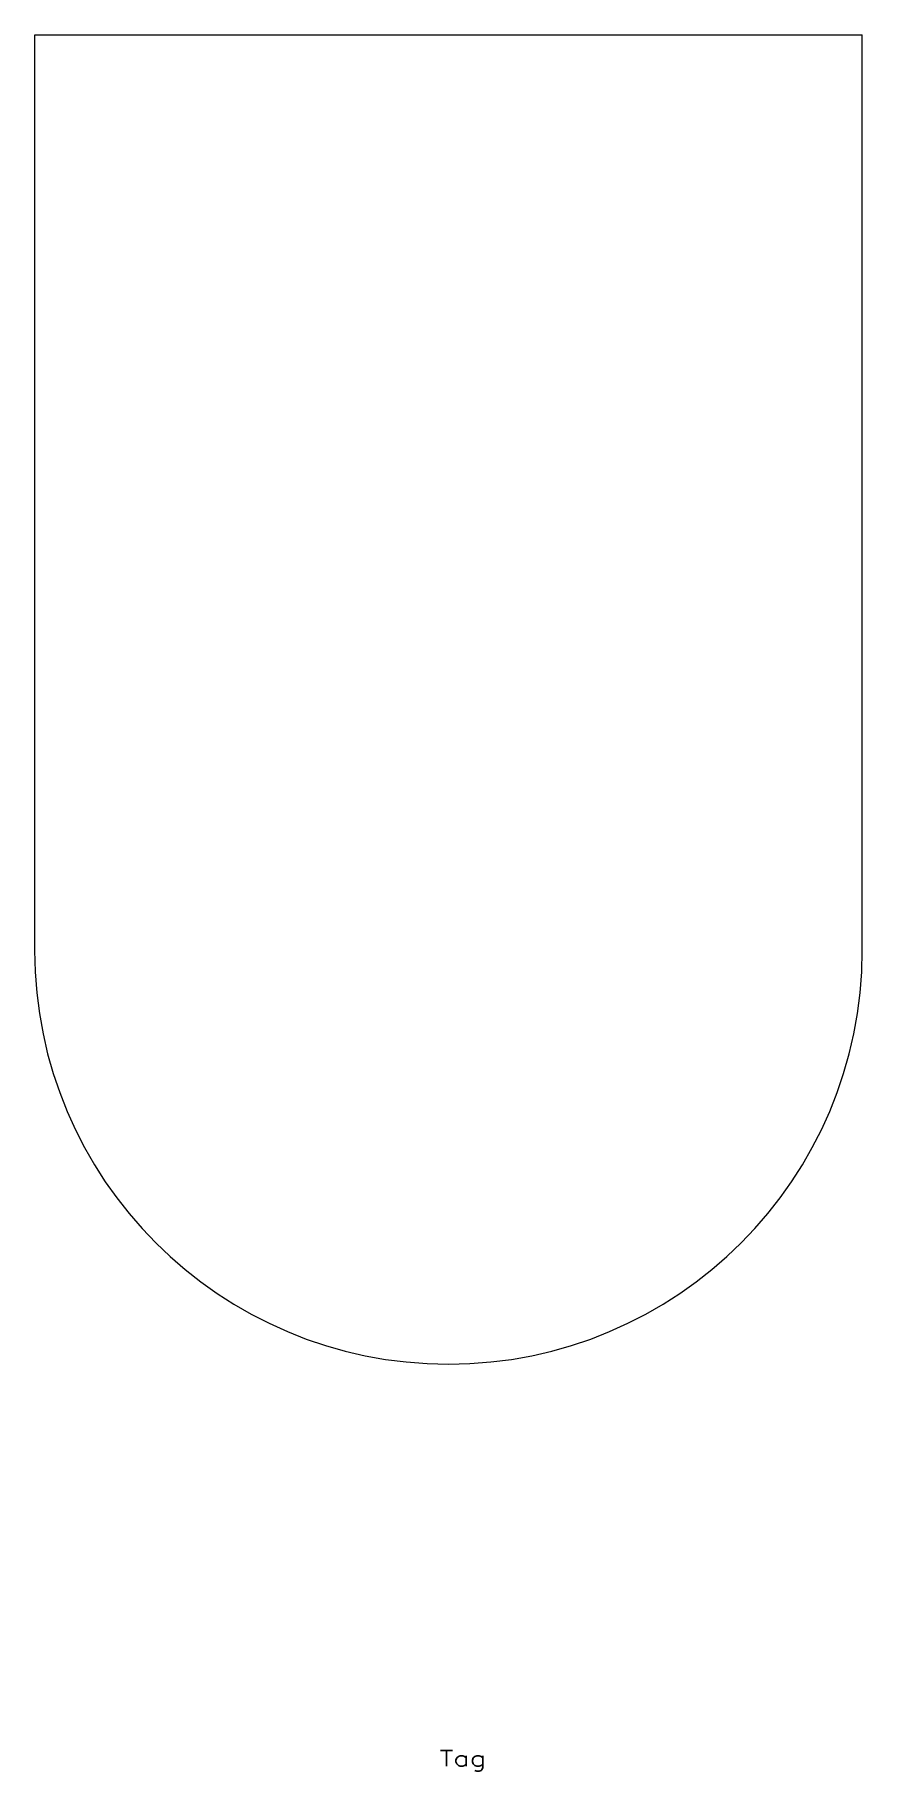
# Model space of a CAD drawing. Header units: inches. Extents: x -3.1 to 3.2, y -8.2 to 5.2.
import ezdxf
from ezdxf.enums import TextEntityAlignment as Align

# ---------------------------------------------------------------- set-up
doc = ezdxf.new("R2010")
doc.units = ezdxf.units.IN
doc.header["$MEASUREMENT"] = 0
doc.layers.get('0').update_dxf_attribs({"lineweight": 0})
doc.styles.get("Standard").update_dxf_attribs({"font": 'TXT.SHX'})

msp = doc.modelspace()

# ---------------------------------------------------------------- linework, layer by layer
at = {"color": 0, "linetype": 'ByBlock'}
for p, q in [((-3.149, -1.869), (-3.149, 5.187)), ((-3.149, 5.187), (3.226, 5.187)), ((3.226, -1.869), (3.226, 5.187))]:
    msp.add_line(p, q, dxfattribs=at)
msp.add_arc((0.038, -1.869), 3.188, 180, 360, dxfattribs=at)

# ---------------------------------------------------------------- texts
at = {"linetype": 'Continuous', "width": 1.166667}
msp.add_text('Tag', height=0.12, dxfattribs=at).set_placement((-0.031, -8.155), (0.329, -8.155), align=Align.FIT)

doc.saveas('drawing.dxf')
